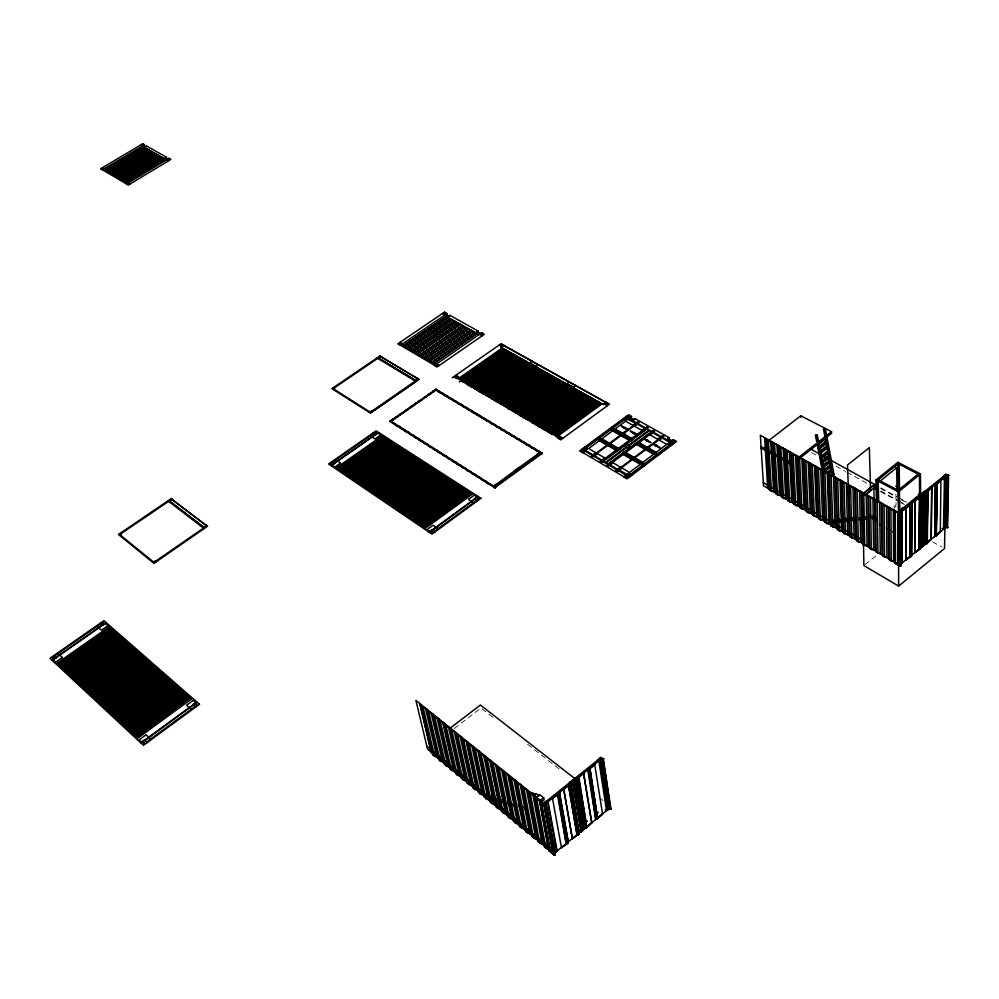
<?xml version="1.0" encoding="UTF-8"?>
<svg xmlns="http://www.w3.org/2000/svg" width="999" height="999" viewBox="0 0 999 999"><rect width="100%" height="100%" fill="white"/><g stroke="black" fill="none" stroke-linecap="round" stroke-linejoin="round"><path stroke-width="0.75" stroke-dasharray="5 3.75" d="M893.693 506.693L896.066 504.757L895.878 493.868M893.743 508.329L896.115 506.381M865.084 564.635L876.947 555.057M454.258 728.533L481.031 708.004L493.281 717.557M880.631 488.561L895.853 496.778M901.335 499.737L906.842 502.709M880.394 491.558L899.862 502.097M901.16 502.797L904.47 504.582M932.367 541.783L941.832 546.99M880.918 487.887L897.277 496.94M898.638 497.689L906.817 502.21M811.513 452.572L818.318 456.343M836.026 466.146L845.554 471.428M846.915 472.177L867.332 483.491M880.943 491.033L897.277 500.087M898.638 500.836L904.083 503.858M599.363 797.689L603.046 800.549M527.572 744.33L561.875 771.091"/><path stroke-width="1.5" d="M905.756 559.939L905.756 508.166L911.026 504.12L910.701 556.455L905.756 559.939L911.263 556.081L910.701 556.455M905.893 560.027L905.893 508.254L910.626 504.483M909.952 505.032L909.852 556.83L910.464 504.72M910.401 504.67L910.938 556.705L911.625 556.231L911.75 503.583L911.175 555.756M911.612 555.394L911.75 503.583M914.922 552.472L915.146 500.649L920.391 496.628L919.704 548.913C906.942 558.429 923.625 546.665 919.842 549L919.992 496.99M915.059 552.559L915.284 500.736L920.179 497.152M919.317 497.527L919.005 549.375L919.829 497.215M919.505 549.063L919.767 495.129L921.665 493.606L923.051 494.293L922.601 546.191L900.349 564.323M901.061 513.399L901.061 510.364L919.904 495.279L919.642 549.15L920.516 549.138L920.928 495.991M919.704 495.167L921.103 495.854L920.366 548.314M920.753 547.939L921.103 495.854M921.64 496.665L921.665 493.606L922.989 494.343M922.477 495.979L922.502 492.932L923.838 493.656L946.99 475.249L946.041 527.222L923.426 545.529L922.114 544.792M924.4 493.518L922.676 494.892L922.289 546.753L924.15 545.442M924.624 493.344L922.826 494.98L922.427 546.84L924.013 545.142L924.412 493.481M923.426 545.529L923.838 493.656M923.75 545.354L924.175 493.494M924.325 500.574L924.4 491.421L925.786 492.095L925.249 544.343L924.162 545.404M924.574 500.636L924.649 491.483L943.256 476.585M924.512 543.506L925.623 543.98L925.898 492.007L927.609 491.883L927.671 491.146M927.01 542.944L927.871 490.684L927.384 543.406L926.672 543.856L926.535 491.745M926.997 543.219L927.322 491.233L931.842 487.475L931.243 539.373L926.66 543.643L927.871 490.684M926.835 543.119L931.093 539.298L931.692 487.4M935.376 484.677L934.689 536.588L935.376 484.677L936.95 483.716M936.088 535.564L937.149 483.254L936.463 536.026L935.751 536.463L935.851 484.34M940.946 479.982L940.296 532.005L935.738 536.251L936.612 483.803C948.338 473.601 934.077 486.938 936.612 483.803M936.051 535.801L937.149 483.254M943.206 479.645L943.118 476.436L944.992 474.937L946.39 475.611L945.404 527.622L944.092 526.898M942.457 528.571L943.518 529.158L944.455 477.147L943.068 476.486M944.942 477.997L944.992 474.937M945.229 476.785L944.317 528.758L945.841 474.525M945.616 477.36L945.753 474.238L945.791 477.584M944.929 526.485L944.542 548.476L898.65 586.101L863.898 565.584L863.423 540.671L763.311 482.654M900.811 565.871L900.923 514.023L898.039 512.412L898.213 564.135C901.448 568.244 899.862 564.335 900.324 566.221L894.792 563.011L894.542 511.301M333.354 389.435L334.615 388.099L333.678 387.512L332.692 388.274M119.805 535.427L119.955 534.752M583.079 830.082L574.787 780.494M583.254 830.157L584.577 828.87L576.336 779.27L572.689 782.192L581.181 831.867L572.689 782.192M518.806 469.43L519.805 468.419M547.152 431.106L548.563 432.53M541.058 427.522L542.457 428.933M535.014 423.963L536.401 425.362M528.995 420.417L531.081 421.653M517.07 413.399L518.419 414.785M514.11 411.663L515.459 413.037M511.151 409.927L512.499 411.301M505.282 406.468L507.33 407.667M499.438 403.022L500.774 404.395M502.36 404.745L504.395 405.944M496.54 401.311L497.852 402.672M493.643 399.612L494.955 400.961M494.555 487.5L495.404 487.35M495.404 487.674L493.531 486.151M490.746 397.914L492.057 399.263M487.862 396.216L489.872 397.402M484.99 394.518L486.288 395.866M473.588 387.812L474.862 389.135M476.423 389.485L477.709 390.809M465.122 382.829L467.082 383.978M542.207 453.409L538.061 450.724M541.346 453.234L542.182 453.109M935.901 535.726L940.296 532.005M586.65 827.197L578.933 777.122L578.396 777.559L586.313 828.059L591.758 822.926L583.566 773.164L591.758 822.926M597.427 818.668L602.559 814.11L596.715 819.08L597.402 818.656L589.885 768.069L597.502 818.368M586.563 827.497L591.62 822.826M931.842 487.475L926.747 491.57L927.422 491.283M578.409 777.896L577.609 778.221L583.703 773.276M589.385 768.868C603.683 756.842 585.814 772.564 589.472 768.918L597.29 818.568M540.097 800.649L543.681 797.714L539.66 794.617L536.076 797.539M541.695 801.76L544.08 799.799L543.681 797.714M533.691 795.554L536.063 793.606L539.073 795.928M554.87 852.784L581.468 831.081L573.126 781.505L545.791 803.446L555.132 854.644C552.085 855.768 557.767 853.233 552.584 852.547L543.456 803.221L546.241 805.306L555.319 854.644L554.482 855.169L549.138 850.911L539.922 801.598L540.996 800.886L550.174 850.211L549.138 850.911M581.843 829.907L582.38 830.331L608.691 808.853L601.111 759.053L599.862 758.104L597.552 759.839M554.932 852.846L557.167 851.023L548.089 801.598M566.196 843.818L566.77 843.456L557.979 793.943L566.196 843.818L557.43 794.38M559.59 792.644L559.29 793.993L558.241 794.18L566.908 843.568L568.006 843.443L568.294 842.107L559.415 792.507L568.294 842.107M577.135 834.889L568.506 785.226L576.96 834.752L577.697 834.515M568.681 785.364L569.218 784.927L577.834 834.652L578.496 834.764L579.22 833.191L570.866 783.328L569.542 782.417L571.878 780.531L573.201 781.455M579.32 832.941L581.53 831.131M582.517 830.331L584.727 828.533L576.411 778.87L574.213 780.743M585.027 828.446L577.335 778.408L584.865 828.308M595.866 819.592L588.473 769.48L587.762 769.767L595.704 819.467M606.58 810.689L609.44 808.391L601.873 758.578L598.938 760.901M554.545 853.421L556.593 851.747L547.552 802.309L545.442 804.083M581.043 831.767L583.229 830.194M609.465 808.591L607.467 810.226L599.837 760.439L601.898 758.79M510.988 803.321L508.628 805.231L507.754 801.136L510.114 799.212M918.168 474.075L898.176 490.359L898.501 510.202L899.762 510.876L919.592 494.617L918.331 493.956M898.788 513.498L898.426 491.87L920.454 473.913L897.864 462.3L875.911 479.995L876.473 501.548M944.417 528.746L946.09 527.385M583.841 824.025L587.449 821.078M594.692 815.184L598.301 812.237M900.411 566.283L901.036 565.771L763.498 485.739L760.351 435.289L898.413 512.475L898.65 586.101M552.584 852.547L555.319 854.644M579.907 830.269L581.543 831.018M582.267 828.346L583.366 827.447M579.532 830.981L584.34 827.047M502.485 800.199L504.832 798.288M894.555 561.987L894.38 510.227L894.617 563.011L900.236 566.283M894.617 563.011L895.329 562.437L895.092 510.726L890.921 509.39L888.198 506.88L884.078 505.569L881.38 503.071L877.284 501.76L874.6 499.275L862.062 493.244L863.049 544.667L867.057 546.016L866.17 494.555M894.792 563.011L895.504 562.425L895.266 510.714L894.355 511.313L900.698 514.035L900.374 566.183M862.936 494.155L874.162 485.064L876.323 486.226M864.622 495.354L870.579 490.546L869.355 447.627L847.489 465.034L849.125 507.879M865.609 494.755L873.913 488.049L874.162 485.064M491.595 800.149L495.092 797.327M497.902 800.137L500.249 798.238M863.136 493.518L873.825 484.89M879.769 481.418L896.652 467.782L895.404 467.132M494.205 793.268L490.696 796.103L498.351 802.16L497.465 798.101L500.349 800.386M582.454 830.269L574.15 780.694L601.111 759.053M545.179 804.07L548.151 801.66M578.696 833.616L570.654 783.503L579.058 833.054M570.928 783.391L573.201 781.568M540.109 801.598L549.325 850.911L554.482 855.169L545.392 805.843L546.241 805.306M902.197 510.988L900.798 510.302L898.813 511.788L900.224 512.574M922.427 492.894L924.4 491.421M923.064 494.38L899.737 513.086L899.874 564.835M899.987 513.086L901.747 511.688L901.835 563.436M924.649 493.319L925.711 492.47L925.249 544.343M945.316 476.785L947.04 475.412M900.748 514.023L899.749 514.323L899.737 513.349M900.286 514.522L900.923 514.023M544.48 802.397L546.853 800.611L548.164 801.548M572.827 779.67L575.162 777.909L576.485 778.82M543.931 803.246L415.909 700.386L427.497 749.063L553.046 852.572L543.931 803.246L544.655 802.659M547.102 800.699L569.73 782.554M597.727 760.102L575.424 777.984L575.923 780.993M600.824 757.617L600.112 758.191L600.574 761.201M828.908 473.601L832.517 470.741L831.393 470.292M830.756 476.036L833.154 474.125L832.042 473.688M833.378 475.262L834.09 474.687L825.361 428.921L823.501 429.058L832.254 474.812L833.378 475.262L824.637 429.495L823.501 429.058M824.25 469.43L830.269 464.672L831.393 465.109L824.175 470.829L823.051 470.392M767.694 488.174L764.622 437.687L766.857 439.985L778.433 445.504L780.843 447.802L784.665 448.988L787.1 451.298L790.796 452.422L793.243 454.745L797.102 455.944L799.562 458.279L803.433 459.49L805.918 461.838L809.802 463.049L812.312 465.409L815.946 466.483L818.456 468.843L822.389 470.079L823.238 471.528L824.387 471.965L831.605 466.246L830.481 465.809M826.373 472.977L831.168 469.168L832.292 469.617L827.497 473.426M827.147 446.89L818.98 453.309L820.104 453.758L827.372 448.039L827.147 446.89L826.023 446.453L818.755 452.16L819.879 452.609M798.825 457.267L831.53 431.655L800.786 415.784L768.256 440.921M818.056 443.419L825.349 437.699L825.574 438.861L818.281 444.58L817.145 444.143M800.137 457.942L831.605 433.279L831.53 431.655M826.273 442.282L818.081 448.713L819.217 449.15L826.485 443.444L826.273 442.282L825.137 441.858L817.856 447.564L818.993 448.002M816.633 441.446L815.446 435.352L816.183 434.777L817.319 435.214L824.387 471.965M815.446 435.352L817.319 435.214M824.637 429.495L825.361 428.921M431.281 752.334L419.855 703.558L431.281 752.334L433.191 755.232L438.249 758.079L440.234 761.051L443.856 762.712L445.866 765.696L449.513 767.369L451.536 770.366L455.069 771.952L457.117 774.974L460.789 776.673L462.849 779.707L466.545 781.405L468.618 784.465L472.34 786.188L474.425 789.26L477.909 790.771L480.007 793.868L483.766 795.604L485.876 798.713L489.435 800.286L491.583 803.408L495.367 805.169L497.527 808.316L501.073 809.877L503.246 813.036L507.067 814.822L509.253 818.006L513.099 819.792L515.309 823.001L519.18 824.799L519.817 826.71L509.353 775.611L505.394 773.825L503.146 770.641L499.225 768.868L496.99 765.696L493.081 763.923L490.884 760.776L487.25 759.24L485.064 756.106L481.193 754.357L479.021 751.248L475.387 749.687L473.226 746.59L469.393 744.879L467.257 741.795L463.698 740.296L461.575 737.237L457.792 735.539L455.681 732.492L451.91 730.806L449.825 727.784L446.066 726.111L443.993 723.101L440.384 721.54L438.336 718.543L434.615 716.895L432.579 713.923L428.871 712.287L426.848 709.327L421.703 706.518L419.767 703.621M449.937 728.346L480.407 705.007L574.837 778.571M625.998 418.431L636.238 423.514M629.158 475.387L618.643 469.917M631.031 473.976L642.632 465.222M644.492 463.823L656.006 455.132M657.866 453.733L669.305 445.117M628.646 476.698L673.576 442.819M655.294 446.053L656.58 445.092M656.018 446.466L657.305 445.492M669.093 437.624L667.682 438.686L671.678 440.921M625.961 475.124L623.651 476.873L627.022 478.858L676.548 441.496L673.314 439.697L671.078 441.371L674.313 443.181M627.921 474.075L628.958 473.301M641.383 463.936L642.419 463.161M654.757 453.858L655.781 453.084M668.044 443.843L669.055 443.081M618.081 468.843L620.067 467.357M658.029 438.873L659.964 437.412M616.121 471.004L662.774 436.001M621.378 467.869L648.413 447.577M661.288 437.912L662.524 436.988M616.808 471.416L621.465 467.919M648.501 447.627L661.388 437.962M662.612 437.038L663.473 436.388M619.817 469.855L621.79 468.369M659.777 439.847L661.713 438.399M572.302 838.598L578.771 834.128L572.302 838.598L563.698 789.098L570.217 784.864L569.78 784.29L578.084 834.465M567.145 843.393C551.785 854.669 571.728 840.496 567.12 843.368L558.279 793.83C563.786 790.484 542.832 805.381 558.354 793.905M626.947 447.365L606.368 462.712L609.04 464.285M628.846 445.941L649.175 430.769L651.872 432.28M608.903 463.586L610.876 462.112M648.888 433.716L650.824 432.267M607.042 465.671L609.315 464.085M609.228 464.036L611.588 462.262M639.56 441.358L611.675 462.325M649.213 434.153L651.523 432.417M652.734 431.518L653.596 430.881M639.647 441.408L649.3 434.203M651.61 432.467L652.822 431.568M608.516 465.372L639.273 442.382M640.172 441.708L649.825 434.49M652.135 432.754L654.295 431.268M607.729 466.071L608.603 465.422M639.36 442.432L640.259 441.758M649.912 434.54L652.222 432.804M610.614 464.597L612.599 463.111M650.611 434.69L652.559 433.241M646.116 440.859L647.402 439.897M646.84 441.271L648.114 440.309M632.829 433.354L634.115 432.392M633.541 433.753L634.827 432.804M602.36 459.752L604.333 458.279M642.295 430.007L644.218 428.571M600.499 461.825L646.99 427.185M601.186 462.225L647.677 427.572M604.07 460.751L606.043 459.278M644.005 430.981L645.941 429.533M626.236 446.965L605.669 462.312L603.009 460.739M628.134 445.542L648.476 430.369L645.791 428.871M624.55 428.658L625.824 427.722M593.518 454.433L595.479 452.972M633.254 424.962L635.177 423.526M591.558 456.555L637.949 422.127M593.019 456.256L594.417 455.219M596.778 453.471L623.663 433.516M624.562 432.842L634.165 425.724M636.475 424.013L637.699 423.101M592.232 456.955L593.106 456.306M594.505 455.269L596.865 453.521M623.751 433.566L624.65 432.892M634.253 425.761L636.563 424.051M637.787 423.151L638.636 422.515M595.204 455.419L597.177 453.958M634.952 425.911L636.887 424.488M582.567 449.625L627.035 416.783M584.415 449.138L583.903 449.525L593.556 455.194M586.276 447.764L597.752 439.285M599.6 437.924L611.001 429.495M612.837 428.146L624.163 419.78M586.45 449.762L587.474 449.001M599.787 439.897L600.811 439.148M613.049 430.094L614.06 429.358M626.211 420.367L627.21 419.63M585.139 451.136L582.842 452.834L579.595 450.936L628.596 414.747L631.705 416.483L629.495 418.119L626.398 416.383M673.089 439.86L671.678 440.696L668.019 438.661L669.205 437.687L635.239 418.731L633.94 419.842L630.082 417.682M623.851 428.271L625.124 427.322M140.534 742.619L144.306 739.859L147.215 742.569M196.528 701.685L192.857 704.37L195.829 706.98M428.758 531.955L432.043 529.545L435.252 531.718M477.672 496.191L474.45 498.551L477.709 500.636M144.63 740.172L193.182 704.67M432.405 529.795L474.825 498.776M144.955 740.471L193.519 704.957M432.767 530.032L475.187 499.013M496.128 484.253L494.28 485.601L495.317 486.263M514.46 470.841L516.296 469.505L517.395 470.104L494.83 486.713M540.546 453.259L518.156 469.555L517.107 468.981L518.943 467.569L520.292 468.169L521.815 467.357M537.075 454.308L538.886 452.984M539.685 452.397L541.77 453.746M493.831 486.201L516.346 469.542M517.17 468.943L539.722 452.647L435.826 390.159L391.208 421.291L495.654 487.5M495.042 486.713L496.665 485.364M518.793 469.455L517.082 470.704M540.559 453.396L538.748 454.582M146.591 741.995L195.192 706.43M434.565 531.256L477.01 500.199M494.68 487.812L542.357 453.309M671.128 443.718L671.64 443.344L661.563 437.699M551.635 432.18L595.416 400.287M552.922 432.942L596.728 401.024M554.183 433.691L598.001 401.735M555.519 434.465L599.35 402.485M556.78 435.214L600.624 403.209M490.646 485.264L491.508 484.74M537.362 451.236L538.061 450.624M558.066 435.964L601.91 403.933M543.943 427.659L587.649 395.941M545.254 428.446L588.985 396.69M546.503 429.17L590.247 397.39M547.802 429.932L591.545 398.126M549.05 430.669L592.807 398.826M550.374 431.443L594.155 399.575M536.451 423.264L580.082 391.708M537.612 423.951L581.256 392.357M538.861 424.675L582.504 393.069M540.172 425.449L583.841 393.806M541.408 426.186L585.089 394.505M542.694 426.935L586.388 395.229M528.871 418.806L572.427 387.412M575.636 385.614L573.488 387.162L566.933 383.491L569.08 381.955M530.169 419.58L573.738 388.149M531.406 420.304L574.974 388.848M532.679 421.041L576.261 389.56M533.903 421.765L577.509 390.259M535.214 422.54L578.833 391.009M520.167 413.698L563.623 382.492M521.391 414.41L564.86 383.179M522.652 415.147L566.121 383.891M523.863 415.871L567.357 384.578M525.162 416.633L568.668 385.314M526.386 417.345L569.905 386.014M527.647 418.094L571.178 386.725M512.937 409.44L556.306 378.396M514.135 410.152L557.529 379.083M515.422 410.901L558.828 379.807M516.633 411.613L560.052 380.494M517.669 412.225L561.101 381.081M518.881 412.937L562.325 381.768M505.744 405.219L549.038 374.325M506.943 405.919L550.249 375.012M508.004 406.543L551.323 375.612M509.203 407.255L552.547 376.286M510.477 408.004L553.833 377.01M511.688 408.703L555.044 377.697M497.377 400.299L540.584 369.593M498.401 400.899L541.608 370.167M499.587 401.598L542.819 370.841M500.849 402.335L544.093 371.553M502.047 403.047L545.304 372.24M503.271 403.771L546.54 372.927M504.47 404.47L547.752 373.614M490.097 396.016L533.216 365.472M491.346 396.753L534.49 366.183M538.324 364.797L536.201 366.308L529.882 362.774L532.005 361.276M492.532 397.452L535.676 366.845M493.743 398.164L536.913 367.545M494.93 398.863L538.111 368.206M496.191 399.6L539.385 368.918M481.73 391.096L524.762 360.739M482.904 391.783L525.949 361.401M484.103 392.495L527.16 362.075M485.277 393.194L528.346 362.749M486.525 393.918L529.607 363.449M487.699 394.617L530.806 364.111M488.911 395.329L532.03 364.797M473.464 386.238L516.408 356.056M474.662 386.95L517.607 356.73M475.824 387.624L518.793 357.392M477.06 388.349L520.029 358.092M478.221 389.036L521.216 358.753M479.32 389.685L522.327 359.378M480.494 390.372L523.501 360.027M466.358 382.068L509.215 352.035M467.582 382.779L510.452 352.722M468.731 383.466L511.613 353.371M469.917 384.165L512.824 354.046M471.078 384.84L513.986 354.707M472.302 385.564L515.234 355.394M55.882 657.879L102.722 625.174M334.328 463.499L375.549 434.715M52.423 660.576L56.056 658.041L53.571 655.744M106.456 622.852L102.909 625.337L100.375 623.114M331.331 465.859L334.528 463.623L331.78 461.763M378.871 432.667L375.749 434.852L372.964 433.054M437.999 391.471L438.673 390.996L435.839 389.298L389.722 421.366M438.761 391.021L438.149 391.458L440.297 392.757A3.934 2.485 -11.6 0 1 443.793 394.855A3.884 2.448 -11.4 0 0 444.967 395.567A3.946 2.498 -11.5 0 1 448.476 397.664A3.896 2.46 -11.3 0 0 449.662 398.376A3.959 2.51 -11.4 0 1 453.184 400.499A3.909 2.473 -11.2 0 0 454.37 401.211A3.971 2.522 -11.3 0 1 457.917 403.346L459.003 404.008A3.984 2.535 -11.2 0 1 462.562 406.143A3.921 2.498 -11 0 0 463.761 406.868A3.984 2.547 -11 0 1 467.345 409.016A3.934 2.51 -10.9 0 0 468.556 409.74A3.996 2.56 -10.9 0 1 472.14 411.9A3.946 2.522 -10.7 0 0 473.351 412.637A4.008 2.572 -10.8 0 1 476.973 414.81L477.984 415.409A4.021 2.585 -10.7 0 1 481.605 417.594A3.971 2.547 -10.5 0 0 482.829 418.331A4.033 2.597 -10.6 0 1 486.476 420.529L487.537 421.166A4.046 2.61 -10.4 0 1 491.196 423.364A3.996 2.572 -10.3 0 0 492.432 424.113A4.058 2.622 -10.3 0 1 496.116 426.323L497.152 426.948A4.058 2.635 -10.2 0 1 500.849 429.17A4.008 2.597 -10 0 0 502.097 429.92A4.071 2.647 -10.1 0 1 505.819 432.155A4.021 2.61 -9.9 0 0 507.08 432.917A4.083 2.66 -9.9 0 1 510.814 435.164A4.033 2.622 -9.7 0 0 512.075 435.914A4.096 2.672 -9.8 0 1 515.834 438.174L516.995 438.873A4.108 2.685 -9.7 0 1 520.766 441.146A4.058 2.647 -9.5 0 0 522.04 441.908A4.121 2.697 -9.5 0 1 525.836 444.193A4.071 2.66 -9.3 0 0 527.122 444.967A4.133 2.71 -9.4 0 1 530.931 447.265A4.083 2.672 -9.2 0 0 534.165 448.289A4.146 2.722 -9.3 0 1 536.063 450.337L537.375 451.136M459.353 377.947L502.122 348.064M460.514 378.633L503.296 348.726M461.663 379.308L504.458 349.375M459.228 381.893L461.238 380.494M462.874 380.02L505.694 350.062M465.746 379.345L467.882 377.859M464.023 380.694L506.855 350.711M465.209 381.393L508.054 351.386M452.247 377.772L501.161 343.656L504.183 345.342L501.111 347.49L603.046 404.558L606.193 402.26L609.552 404.12L560.764 439.835L557.442 437.887L559.69 436.251L563.011 438.199M389.86 421.353L392.807 419.293L393.469 419.717L392.869 419.23M432.954 391.308L435.839 389.298M54.133 656.256L100.936 623.613M332.392 462.175L373.576 433.454M55.594 657.604L102.422 624.912M334.003 463.274L375.224 434.515M433.903 363.511L477.147 333.641M416.396 377.884L419.255 379.32L370.429 413.111L331.905 388.636L380.169 355.831L382.505 357.505M204.932 524.475L207.617 526.186L153.958 563.336L118.456 534.49L171.391 498.489L173.526 500.449M369.992 412.05L371.128 411.263L372.103 411.875M418.044 379.021L415.109 380.919L377.997 358.529L378.509 358.179M153.646 562.112L154.907 561.238L155.807 561.962M371.466 411.476L418.144 379.083M203.459 527.884L206.531 525.886M155.22 561.5L203.496 528.096M370.966 412.575L415.984 381.443L415.309 381.044L416.146 381.393M427.535 359.765L470.704 330.032M427.834 359.94L471.004 330.207M429.52 360.939L472.714 331.156M429.82 361.101L473.014 331.331M431.618 362.162L474.837 332.342M431.905 362.337L475.124 332.517M478.134 331.081L476.785 332.005L480.107 333.866M433.616 363.336L476.848 333.479M419.43 354.995L462.5 325.449M419.73 355.169L462.799 325.612M421.403 356.156L464.498 326.561M421.69 356.331L464.797 326.723M423.476 357.38L466.595 327.734M423.763 357.555L466.895 327.897M425.462 358.541L468.606 328.858M425.749 358.716L468.893 329.021M635.239 418.731L633.953 419.617L630.419 417.644L631.48 416.645M411.276 350.199L454.245 320.829M411.563 350.374L454.533 320.991M413.224 351.348L456.218 321.928M413.511 351.523L456.518 322.09M415.284 352.56L458.304 323.089M415.572 352.722L458.591 323.264M417.245 353.708L460.289 324.2M417.532 353.883L460.576 324.375M403.309 345.517L446.178 316.308M403.596 345.679L446.466 316.471M450.124 315.447L448.776 316.358L445.566 314.56M405.244 346.653L448.139 317.407M405.532 346.828L448.426 317.57M407.28 347.852L450.199 318.569M407.567 348.027L450.499 318.731M409.228 349.001L452.172 319.668M409.515 349.163L452.46 319.83M334.29 387.899L377.709 358.366L377.098 357.992M380.694 356.568L377.909 358.341L377.21 357.917M120.954 533.703L171.741 499.263M120.042 534.69L121.116 533.953L120.38 533.354M171.828 499.338L168.856 501.498L203.234 527.884L203.808 527.484L169.418 501.111M120.017 534.79L121.254 533.953L120.404 533.254M481.456 332.929L480.119 333.666L477.097 331.98L478.234 331.131L450.025 315.384L448.801 316.171L445.866 314.535L446.903 313.649M144.468 144.892L143.431 145.542L145.504 146.703L146.603 146.091L166.546 157.218L165.509 157.879L167.645 159.078L168.819 158.479M166.483 157.18L165.26 157.904L167.595 159.216M126.036 182.48L165.072 159.016M126.249 182.592L165.285 159.128M117.457 177.422L156.356 154.133M117.657 177.547L156.568 154.246M118.918 178.284L157.842 154.957M119.118 178.409L158.054 155.082M120.305 179.108L159.253 155.757M120.517 179.221L159.465 155.869M121.766 179.97L160.739 156.581M121.978 180.082L160.951 156.706M123.164 180.794L162.375 157.492M124.638 181.656L163.649 158.217M124.838 181.768L163.861 158.329M108.866 172.377L147.64 149.251M109.078 172.502L147.852 149.363M110.315 173.227L149.113 150.075M110.514 173.351L149.313 150.187M111.688 174.038L150.512 150.861M111.9 174.163L150.712 150.974M113.137 174.887L151.973 151.686M113.349 175.012L152.185 151.798M114.523 175.699L153.584 152.585M116.071 176.611L154.945 153.346M116.271 176.736L155.157 153.459M104.695 169.93L143.394 146.878M104.895 170.042L143.606 146.99M146.678 146.129L145.467 146.853L143.182 145.579M106.056 170.729L144.992 147.777M107.505 171.578L146.254 148.476M107.705 171.691L146.453 148.589M836.95 522.052L837.037 524.163L832.941 521.878L832.841 519.767L836.95 522.052L838.91 521.078L843.044 523.351L842.956 521.241L838.823 518.956L838.91 521.078M842.956 521.241L844.942 520.254L849.1 522.552L849.025 520.417L844.854 518.131L844.942 520.254M849.025 520.417L851.023 519.43L855.219 521.74L855.144 519.592L850.948 517.295L851.023 519.43M865.421 516.758L867.557 517.919L869.63 516.92L869.567 514.747M464.273 382.33L462.112 381.63M528.084 419.88L525.811 419.143M546.228 430.557L543.918 429.795M569.492 785.152L570.566 784.927L570.279 784.065M541.77 453.621L540.871 453.221M369.118 412.162L370.055 412.088M152.76 562.212L153.709 562.162M817.956 443.931L823.276 471.516L828.633 473.576L829.495 475.024L831.205 526.148L835.114 527.447L833.503 476.298L829.495 475.024M833.503 476.298L837.711 479.62L841.42 480.719L842.294 482.192L843.718 533.429L847.676 534.752L846.34 483.479L842.294 482.192M846.34 483.479L848.9 485.876L854.632 488.111L857.254 490.559L861.3 491.833L862.212 493.331L863.186 544.742L862.299 543.244L861.3 491.833M766.071 438.598L769.105 489.098L771.44 491.396L773.626 491.72L770.679 441.171M772.227 442.045L775.149 492.607L777.497 494.917L779.682 495.242L776.872 444.63M778.433 445.504L781.218 496.128L783.578 498.464L785.776 498.788L783.091 448.114M784.665 448.988L787.324 499.675L789.697 502.022L791.907 502.347L789.347 451.61M790.796 452.422L793.318 503.171L795.716 505.519L797.939 505.844L795.504 455.057M797.102 455.944L799.487 506.755L801.91 509.115L804.133 509.453L801.835 458.591M803.433 459.49L805.694 510.352L808.129 512.724L810.364 513.061L808.203 462.15M809.802 463.049L811.937 513.986L814.385 516.371L816.62 516.708L814.597 465.734M815.946 466.483L817.931 517.47L820.404 519.867L822.652 520.204L820.753 469.168M822.389 470.079L824.237 521.128L826.722 523.538L828.983 523.888L827.234 472.789M835.152 477.222L836.725 528.384L839.247 530.819L841.52 531.168L840.047 479.957M848.001 484.403L849.3 535.689L851.847 538.149L854.145 538.511L852.959 487.175M854.632 488.111L855.781 539.46L858.353 541.933L860.663 542.295L859.615 490.896M867.856 495.504L868.718 546.977L871.315 549.475L873.65 549.837L872.901 498.326M874.6 499.275L875.311 550.799L877.921 553.309L880.269 553.683L879.669 502.11M881.38 503.071L881.942 554.657L884.577 557.18L886.925 557.554L886.488 505.919M888.198 506.88L888.598 558.528L891.258 561.063L893.618 561.438L893.331 509.752M431.506 393.181L428.534 394.368L428.871 395.017M426.81 396.453L423.826 397.639L424.175 398.289M422.102 399.737L419.105 400.924L419.443 401.573M417.37 403.022L416.346 402.834L414.398 404.22L414.735 404.87M412.55 406.406L411.526 406.231L409.553 407.604L409.877 408.241M407.792 409.702L404.795 410.901L405.144 411.563M403.059 413.024L400.062 414.223L400.387 414.885M398.289 416.346L395.292 417.545L395.629 418.206M525.799 831.655L525.149 829.732L519.68 826.61L509.865 777.422L515.447 780.519L516.096 782.442L525.799 831.655L531.306 834.802L533.553 838.049L537.487 839.897L539.76 843.168L543.706 845.029L546.003 848.326L549.987 850.211L540.809 800.898L536.725 799.025L534.39 795.741L530.344 793.893L528.034 790.634L524.013 788.81L521.715 785.564L516.096 782.442M920.666 496.453L921.053 497.127L920.067 497.34M911.3 503.946L911.7 504.632L910.701 504.845M514.398 472.789L515.472 471.69L514.46 470.916L515.509 471.491M505.332 479.42L506.281 478.234M947.377 475.212L949.05 475.337L947.939 475.287L946.977 527.385L948.063 527.36L946.428 527.185M947.427 475.362L948.138 475.611L947.177 527.597L946.478 527.347M625.849 420.417L622.714 419.105M824.212 437.275L825.349 437.699M824.437 438.424L825.574 438.861M826.485 443.444L825.137 441.858M612.687 430.144L609.552 428.821M827.372 448.039L826.023 446.453M827.871 452.135L828.995 452.584L821.74 458.304L820.616 457.854M599.437 439.947L596.303 438.598M828.783 456.68L829.907 457.117L822.664 462.837L821.54 462.387L829.694 455.981L828.571 455.532L821.328 461.251L822.452 461.7M829.657 461.226L830.781 461.675L823.551 467.395L822.427 466.945M586.088 449.8L582.966 448.439M834.09 474.687L832.966 474.238L824.225 428.496M669.417 443.044L672.639 444.443M656.143 453.047L659.365 454.458M589.522 768.631L597.814 818.78L596.453 819.242M642.782 463.111L645.991 464.547M578.396 777.559L586.987 827.634L585.576 828.059M629.32 473.251L632.529 474.712M602.297 758.541L604.008 758.691L602.847 758.815L610.389 808.628L611.525 808.603L609.852 808.353M602.322 758.74L603.009 759.09L610.551 808.903L609.865 808.553M895.741 486.101L896.977 486.75M875.911 479.995L898.426 491.87M945.666 474.3L948.575 475.849L947.601 527.822L945.703 526.785M902.434 507.504L905.057 508.903M901.448 508.316L904.058 509.702M877.147 489.797L873.913 488.049L874.088 500.462M872.015 516.071L876.922 518.743M872.077 518.244L876.985 520.916M879.57 524.463L882.179 525.886M886.088 528.021L890.009 530.157M892.619 531.58L895.229 533.004M865.496 518.918L867.619 520.079L867.557 517.919M859.202 517.607L861.325 518.756L861.388 520.916L859.277 519.755M810.027 448.713L876.822 485.626M874.137 487.262L876.86 488.773M942.269 528.384L943.58 529.108M503.971 345.492L605.981 402.41M503.871 345.567L605.869 402.497M637.637 421.953L638.948 422.689M646.665 427.01L648.001 427.747M653.271 430.694L654.607 431.443M662.449 435.826L663.798 436.575M140.847 144.855L142.682 145.879M167.083 159.528L168.968 160.577M442.432 313.499L445.005 314.947M479.532 334.253L482.217 335.751M499.025 345.154L502.047 346.84M603.995 403.858L607.355 405.731M636.775 422.589L638.099 423.326M645.816 427.647L647.14 428.384M652.422 431.331L653.758 432.08M661.588 436.463L662.936 437.225M142.158 146.191L166.558 159.84M444.43 315.334L478.958 334.653M626.473 417.195L636.887 423.027M637.399 423.314L645.928 428.084M646.44 428.371L652.534 431.78M653.046 432.08L661.7 436.913M662.225 437.212L673.014 443.244M501.211 347.415L603.159 404.483M636.75 423.801L645.267 428.583M652.397 432.567L661.038 437.412M635.564 423.501L636.875 424.238M644.605 428.546L645.928 429.283M651.211 432.242L652.547 432.992M660.351 437.387L661.713 438.136M624.737 417.607L627.235 419.393M670.591 445.991L668.031 444.08M633.254 425.199L634.577 425.949M642.295 430.257L643.631 431.006M648.9 433.966L650.237 434.715M658.041 439.123L659.39 439.885M633.416 425.611L625.599 421.216L588.673 448.526L596.428 453.059M633.928 425.899L642.444 430.681M642.969 430.969L643.693 431.381L606.605 459.016L605.894 458.603M649.05 434.39L648.326 433.978L611.201 461.713L611.925 462.125M649.562 434.677L658.216 439.535M658.741 439.835L666.808 444.355L629.532 472.44L621.54 467.757M923.963 543.281L925.274 544.018M628.471 429.283L626.585 429.732L627.31 430.144M637.487 434.378L635.589 434.84L636.326 435.239M644.592 438.399L645.329 438.811L643.431 439.26M653.758 443.568L654.495 443.981L652.584 444.443M621.653 425.899L627.384 429.145M630.619 430.969L636.4 434.228M644.967 439.073L650.836 442.395M654.133 444.255L660.052 447.602M621.203 426.236L624.263 427.959M624.962 428.359L626.935 429.47M630.169 431.293L633.254 433.042M633.953 433.441L635.951 434.565M644.517 439.41L646.528 440.547M647.252 440.959L650.386 442.732M653.683 444.592L655.719 445.741M656.443 446.153L659.602 447.939M921.29 545.454L922.651 546.153M623.651 432.33L624.962 433.079M632.654 437.437L633.99 438.199M639.248 441.183L640.571 441.933M648.388 446.366L649.737 447.127M622.752 432.992L624.063 433.741M631.755 438.111L633.091 438.861M638.336 441.858L639.672 442.607M647.489 447.04L648.826 447.814M615.097 428.983L622.901 433.416M623.413 433.703L631.905 438.536M632.429 438.823L633.141 439.235M637.774 441.858L638.498 442.27M639.01 442.569L647.639 447.477M648.164 447.764L656.206 452.347M611.6 427.31L614.073 429.12M614.497 429.433L622.29 433.866M622.802 434.153L631.306 438.986M631.818 439.273L632.542 439.685M637.162 442.32L637.886 442.732M638.411 443.019L647.027 447.927M647.552 448.226L655.594 452.797M613.174 430.407L620.978 434.84M621.478 435.139L629.982 439.972M630.494 440.259L631.218 440.671M635.839 443.306L636.563 443.718M637.075 444.018L645.704 448.926M646.228 449.225L654.27 453.808M657.305 456.019L654.745 454.095M612.574 430.856L620.367 435.289M620.879 435.576L629.37 440.422M629.882 440.721L630.606 441.133M635.227 443.756L635.951 444.168M636.475 444.468L645.092 449.388M645.616 449.675L653.658 454.258M601.86 438.773L609.64 443.256M610.139 443.544L618.618 448.439M619.13 448.726L619.855 449.15M624.462 451.81L625.187 452.222M625.699 452.522L634.303 457.48M634.827 457.779L642.844 462.412M598.364 437.075L600.836 438.911M601.248 439.223L609.028 443.706M609.54 444.006L618.006 448.888M618.518 449.188L619.243 449.6M623.851 452.26L624.575 452.684M625.087 452.972L633.691 457.942M634.215 458.241L642.232 462.874M900.911 562.05L902.272 562.749M599.924 440.209L607.692 444.692M608.204 444.992L616.67 449.887M617.182 450.187L617.906 450.599M622.514 453.259L623.239 453.683M623.751 453.971L632.355 458.941M632.866 459.24L640.896 463.886M643.918 466.121L641.37 464.173M599.313 440.659L607.08 445.142M607.592 445.442L616.058 450.337M616.57 450.636L617.295 451.048M621.902 453.721L622.627 454.133M623.139 454.433L631.743 459.403M632.255 459.702L640.284 464.348M578.284 777.821L586.463 827.409M467.17 377.01L468.331 377.684M467.157 377.285L467.894 377.722M596.927 453.359L605.382 458.304M612.437 462.437L621.016 467.445M595.866 452.947L597.177 453.708M620.454 467.332L621.79 468.106M585.039 446.915L587.499 448.763M604.72 458.254L606.043 459.028M611.263 462.087L612.587 462.862M466.371 377.697L467.32 378.246M464.797 378.933L465.534 379.37M593.518 454.682L594.817 455.457M618.081 469.105L619.417 469.88M630.431 476.286L627.896 474.325M569.655 784.914L577.946 834.352M602.372 460.002L603.683 460.776M608.903 463.848L610.227 464.622M464.21 379.083L465.359 379.757M594.055 455.494L602.497 460.439M609.552 464.585L618.131 469.617M581.893 449.238L592.882 455.694M593.381 455.994L601.823 460.951M602.335 461.251L608.366 464.785M608.878 465.084L617.457 470.129M617.969 470.429L629.345 477.11M102.485 167.67L104.283 168.731M128.322 182.842L130.17 183.941M399.925 342.395L402.472 343.893M436.6 363.936L439.248 365.497M455.856 375.249L458.841 377.01L456.655 378.534L453.671 376.773M592.107 455.731L593.418 456.493M601.061 460.989L602.372 461.763M607.592 464.822L608.915 465.609M616.67 470.154L618.006 470.941M458.341 377.36L559.178 436.625M103.471 169.206L127.497 183.341M401.573 344.505L435.689 364.56M591.246 456.381L592.544 457.142M600.187 461.638L601.498 462.412M606.718 465.484L608.041 466.258M615.796 470.816L617.132 471.603M457.23 378.134L558.029 437.462M102.485 169.793L126.511 183.941M400.487 345.242L434.59 365.322M467.744 384.94L469.205 385.801M470.566 386.601L472.028 387.475M479.083 391.62L480.569 392.495M481.943 393.306L483.429 394.18M508.029 408.666L509.552 409.565M519.855 415.621L521.391 416.533M522.827 417.382L524.375 418.294M531.818 422.664L533.379 423.588M537.849 426.223L539.423 427.147M550.037 433.391L551.623 434.34M583.029 452.697L623.838 476.723M435.914 389.235L542.37 453.209M538.936 453.022L539.984 453.571M415.884 380.519L378.496 358.054L415.659 380.544M432.867 391.346L433.616 391.708M537.075 454.383L538.124 454.945M529.145 461.513L530.781 460.764M518.993 467.607L519.98 468.206M496.178 484.29L497.227 484.865M389.785 421.403L494.967 487.899M333.666 387.6L334.478 388.112M371.116 411.351L371.965 411.888M332.555 388.286L370.954 412.662M378.134 433.179L380.794 434.89L375 438.948L370.179 435.826M476.923 496.753L474.363 495.104L468.419 499.45L473.514 502.759M335.851 459.765L340.622 462.974L334.715 467.107L332.08 465.334M438.136 528.646L433.091 525.249L427.01 529.682L429.533 531.381M599.924 758.041L601.186 759.003M599.737 760.439L607.28 810.152M597.552 759.952L598.876 760.851L606.518 810.639L605.294 809.677M169.418 500.974L204.071 527.46M168.144 500.786L169.056 501.298M203.521 527.747L204.208 528.459M168.032 500.861L168.669 501.361M203.421 528.034L204.083 528.546M532.504 792.607L535.489 794.904M528.958 791.608L531.93 793.905M576.798 778.845L584.727 828.421L583.441 827.497M609.165 807.816L610.951 809.202L603.421 759.39L600.786 757.242L601.148 760.339M572.827 779.782L574.15 780.694M608.079 808.266L608.766 808.803L607.467 807.891M605.606 810.027L606.443 810.689M527.335 807.891L525.337 806.318L526.186 810.464L524.2 808.903M523.763 806.83L525.761 808.391M518.244 804.232L522.202 807.342M518.668 806.293L521.64 808.628M513.199 803.708L515.159 805.256M507.754 801.136L510.689 803.446M512.649 804.994L515.596 807.304L514.722 803.196M508.191 803.184L511.126 805.494M501.835 799.874L504.745 802.16M502.285 801.91L505.182 804.207L504.308 800.124M499.825 801.66L494.068 797.102L494.967 801.161L487.35 795.117L487.799 797.14L490.646 799.4M544.48 802.509L545.791 803.446M539.922 801.598L545.392 805.843M578.496 832.392L579.22 833.191M154.882 561.351L155.657 561.975M119.156 534.103L154.545 562.837M556.268 850.161L557.18 850.911M426.785 746.091L552.497 849.562M899.987 513.361L900.611 565.534L900.124 565.109M563.698 789.098L572.427 838.71M105.619 623.438L108.042 625.561L101.461 630.157L97.078 626.298M195.667 702.322L193.331 700.274L186.526 705.244L191.184 709.352M58.067 653.508L62.375 657.479L55.644 662.187L53.272 659.989M150.674 738.998L146.091 734.764L139.136 739.847L141.421 741.97M589.76 768.768L589.61 769.655L588.523 769.542M578.633 777.697L578.521 778.571L577.385 778.483M545.392 804.432C547.365 806.867 543.119 804.919 545.904 805.044L554.92 854.32L554.482 853.758M545.129 804.407L554.233 853.745M843.718 533.429L842.856 531.955L841.42 480.719M831.205 526.148L830.356 524.687L828.633 473.576M423.176 707.704L434.64 756.43M421.703 706.518L433.191 755.232M421.166 704.757L432.654 753.471M428.871 712.287L440.234 761.051M426.848 709.327L438.786 759.852M425.424 708.166L436.838 756.917M433.129 715.696L444.405 764.485M432.579 713.923L443.856 762.712M431.131 712.762L442.445 761.538M436.875 717.382L448.089 766.196M434.615 716.895L445.866 765.696M440.384 721.54L451.536 770.366M438.886 720.341L450.062 769.155M438.336 718.543L449.513 767.369M446.066 726.111L457.117 774.974M444.555 724.899L455.631 773.75M443.993 723.101L455.069 771.952M443.394 722.614L454.483 771.465M442.657 722.027L453.758 770.866M450.399 729.595L461.363 778.483M449.825 727.784L460.789 776.673M448.351 726.598L459.353 775.474M454.208 731.305L465.097 780.219M451.91 730.806L462.849 779.707M457.792 735.539L468.618 784.465M456.268 734.315L467.12 783.228M455.681 732.492L466.545 781.405M463.698 740.296L474.425 789.26M462.162 739.06L472.914 788.011M461.575 737.237L472.34 786.188M460.089 736.038L470.879 784.977M467.857 743.631L478.496 792.619M467.257 741.795L477.909 790.771M466.633 741.295L477.297 790.271M466.021 740.796L476.685 789.772M471.728 745.379L482.28 794.38M469.393 744.879L480.007 793.868M475.387 749.687L485.876 798.713M473.826 748.438L484.353 797.452M473.226 746.59L483.766 795.604M481.193 754.357L491.583 803.408M479.632 753.109L490.047 802.147M479.021 751.248L489.435 800.286M478.371 750.724L488.798 799.762M477.722 750.199L488.161 799.237M485.676 757.966L495.979 807.042M485.064 756.106L495.367 805.169M483.541 754.869L493.868 803.945M489.61 759.752L499.825 808.853M487.25 759.24L497.527 808.316M493.081 763.923L503.246 813.036M491.508 762.649L501.685 811.762M490.884 760.776L501.073 809.877M490.247 760.264L500.449 809.365M497.627 767.582L507.692 816.707M496.99 765.696L507.067 814.822M495.454 764.447L505.556 813.573M501.598 769.392L511.575 818.543M499.225 768.868L509.253 818.006M505.394 773.825L515.309 823.001M503.796 772.539L513.736 821.702M503.146 770.641L513.099 819.792M509.353 775.611L519.18 824.799M507.779 774.362L517.644 823.538M513.873 779.257L523.613 828.458M511.476 778.721L521.266 827.909M517.719 783.74L527.397 832.966M515.447 780.519L525.149 829.732M817.232 444.505L822.264 470.429M522.377 787.487L531.955 836.737M521.715 785.564L531.306 834.802M520.129 784.29L529.745 833.516M816.583 435.776L823.388 470.879M816.183 434.777L817.369 440.871M526.436 789.347L535.926 838.611M524.013 788.81L533.553 838.049M530.344 793.893L539.76 843.168M528.708 792.582L538.149 841.845M528.034 790.634L537.487 839.897M534.39 795.741L543.706 845.029M532.779 794.455L542.132 843.73M536.725 799.025L546.003 848.326M535.064 797.689L544.38 846.99M539.16 799.575L548.389 848.888M544.555 802.447L545.217 805.644M554.495 841.083L555.044 844.068M552.435 798.151L561.463 847.664M559.053 793.081L567.769 842.532M573.039 802.072L575.087 814.085M569.617 782.354L570.129 785.351M572.927 801.872L573.438 804.882M576.423 784.003L576.923 787.012M577.422 790.009L577.922 793.019M578.421 796.028L578.933 799.025M579.432 802.035L579.932 805.044M580.431 808.041L580.931 811.051M581.43 814.06L581.93 817.07M582.429 820.067L582.941 823.076M575.162 777.909L575.661 780.906M579.17 801.947L579.682 804.957M580.182 807.966L580.681 810.963M581.181 813.973L581.68 816.982M582.18 819.979L582.679 822.989M574.525 780.494L582.829 830.082M594.667 764.26L602.559 814.11M599.862 758.104L600.312 761.126M768.456 440.871L771.44 491.396M766.857 439.985L769.879 490.497M773.026 443.431L775.923 494.006M800.786 415.784L800.873 417.395M774.637 444.33L777.497 494.917M780.843 447.802L783.578 498.464M779.232 446.903L782.005 497.539M785.476 450.399L788.111 501.098M787.1 451.298L789.697 502.022M793.243 454.745L795.716 505.519M791.608 453.833L794.13 504.582M790.134 452.06L792.682 502.797M799.562 458.279L801.91 509.115M797.926 457.355L800.299 508.179M804.27 460.914L806.518 511.788M805.918 461.838L808.129 512.724M812.312 465.409L814.385 516.371M810.651 464.485L812.761 515.422M816.795 467.919L818.768 518.918M815.271 466.108L817.282 517.082M818.456 468.843L820.404 519.867M824.912 472.465L826.722 523.538M823.238 471.528L825.074 522.589M827.934 473.176L829.669 524.288M831.18 475.974L832.854 527.11M836.026 478.671L837.587 529.857M837.711 479.62L839.247 530.819M844.005 483.141L845.391 534.403M840.733 480.344L842.194 531.555M878.72 501.386L878.171 479.845L899.45 491.033L899.799 512.674M877.709 502.21L877.159 480.656L899.125 462.937L899.562 490.696M850.611 486.838L851.847 538.149M848.9 485.876L850.174 537.175M855.531 489.597L856.667 540.958M857.254 490.559L858.353 541.933M896.652 467.782L897.052 491.421M863.798 494.218L864.747 545.654M898.576 491.496L898.113 463.748L919.442 474.737L919.617 497.964M897.864 462.3L898.351 491.583M870.516 497.977L871.315 549.475M868.768 497.002L869.617 548.476M877.284 501.76L877.921 553.309M875.524 500.774L876.21 552.322M882.317 504.582L882.854 556.181M884.078 505.569L884.577 557.18M920.454 473.913L920.603 495.591M889.147 508.404L889.522 560.052M890.921 509.39L891.258 561.063M900.798 510.302L900.811 513.349M897.964 512.475L898.138 564.21M902.134 511.038L902.209 562.799M395.467 424.088A3.971 2.535 -12.6 0 0 398.913 426.261A3.921 2.522 -12.7 0 1 400.075 426.998A3.984 2.547 -12.5 0 0 403.546 429.195A3.934 2.535 -12.6 0 1 404.707 429.932A3.984 2.56 -12.4 0 0 408.191 432.13A3.946 2.547 -12.5 0 1 409.365 432.879A3.996 2.572 -12.3 0 0 412.862 435.089M413.936 435.776A4.008 2.585 -12.2 0 0 417.457 437.999A3.971 2.572 -12.2 0 1 418.643 438.748A4.021 2.597 -12.1 0 0 422.177 440.984A3.971 2.585 -12.1 0 1 423.364 441.733A4.033 2.61 -11.9 0 0 426.91 443.981A3.984 2.597 -12 0 1 428.109 444.742A4.046 2.622 -11.8 0 0 431.68 446.99M432.679 447.627A4.058 2.635 -11.7 0 0 436.263 449.887A4.008 2.622 -11.8 0 1 437.475 450.661A4.058 2.647 -11.6 0 0 441.071 452.934M490.059 483.928A4.171 2.785 -10.3 0 1 486.8 482.829A4.121 2.747 -10.5 0 0 484.99 480.731A4.171 2.772 -10.4 0 1 481.218 478.346A4.108 2.735 -10.6 0 0 479.957 477.534A4.158 2.76 -10.6 0 1 476.211 475.162A4.096 2.722 -10.8 0 0 474.95 474.375A4.146 2.747 -10.7 0 1 471.216 472.003M470.067 471.278A4.133 2.735 -10.8 0 1 466.358 468.931A4.071 2.697 -11 0 0 465.109 468.144A4.121 2.71 -11 0 1 461.413 465.809A4.058 2.685 -11.2 0 0 460.177 465.022A4.108 2.697 -11.1 0 1 456.506 462.699A4.046 2.672 -11.3 0 0 455.269 461.913A4.096 2.685 -11.2 0 1 451.61 459.602M450.599 458.966A4.083 2.672 -11.3 0 1 446.953 456.655A4.033 2.647 -11.5 0 0 445.729 455.881A4.071 2.66 -11.5 0 1 442.107 453.596M389.285 441.77L345.729 472.564L344.056 472.077L387.55 441.158L389.285 441.77M389.872 441.533L345.716 472.877L343.481 472.415L387.55 440.846L389.872 441.583M390.834 504.245L393.244 505.057L437.962 472.34L435.601 471.815L390.859 504.133M391.446 504.008L393.244 504.72L437.387 472.689L435.639 472.115L391.446 503.983M386.526 439.997L343.007 470.716L341.321 470.204L384.79 439.385L386.526 439.96M387.113 439.76L342.994 471.041L340.746 470.529L384.802 439.085L387.113 439.76M387.974 502.31L390.372 503.109L435.052 470.467L432.704 469.955L387.987 502.247M388.586 502.072L390.384 502.784L434.453 470.754L432.742 470.242L388.586 502.072M143.394 144.655L142.033 145.055L143.394 144.68M383.778 438.224L340.297 468.881L338.624 468.406L382.055 437.612L383.778 438.224M384.365 437.987L340.284 469.193L338.099 468.781L382.055 437.312L384.365 437.987M385.127 500.374L387.525 501.173L432.13 468.556L429.882 468.056L385.127 500.374M385.739 500.149L387.525 500.849L431.58 468.931L429.857 468.381L385.751 500.074M189.023 698.426L137.987 735.926L136.251 735.264L187.225 697.614L189.023 698.426M189.685 698.126L137.924 736.338C136.713 737.312 134.578 735.526 136.014 734.552L187.337 697.165L188.611 696.99L189.685 698.189M382.292 498.451L384.677 499.25L429.283 466.745L426.948 466.233L382.305 498.339M382.892 498.226L384.677 498.926L428.683 467.045L426.985 466.533L382.904 498.189M186.276 696.028L135.29 733.428L133.566 732.766L184.49 695.204L186.276 696.028M186.938 695.729L135.227 733.84C134.078 734.839 131.918 733.091 133.329 732.067L184.603 694.767L185.864 694.592L186.938 695.729M379.458 496.528L381.83 497.327L426.411 464.897L424.138 464.348L379.458 496.478M380.057 496.303L381.843 497.002L425.811 465.184L424.113 464.685L380.057 496.303M183.541 693.631L181.756 692.819L130.919 730.306L132.605 730.943L183.529 693.756M184.203 693.331L132.555 731.343L130.282 730.756L130.644 729.582L181.806 692.419L183.129 692.195L184.203 693.331M374.425 492.482L376.198 493.181L420.104 461.526L418.394 461.001L374.438 492.42M376.635 494.617L379.008 495.417L423.514 463.012L421.216 462.549L376.635 494.617M377.235 494.393L379.021 495.092L422.939 463.349L421.216 462.862L377.247 494.355M178.771 688.561L127.21 726.385L124.925 725.749L125.325 724.637L176.373 687.662L177.697 687.437L178.771 688.561M180.819 691.233L129.945 728.458L128.222 727.796L179.033 690.421L180.819 691.233M181.481 690.933L129.882 728.858L127.585 728.221L127.984 727.097L179.083 690.034L180.419 689.809L181.481 690.933M371.616 490.584L373.389 491.271L417.27 459.727L415.559 459.165L371.616 490.546M373.813 492.719L376.186 493.506L420.654 461.163L418.369 460.701L373.813 492.719M176.061 686.188L124.563 723.925C123.426 724.924 121.279 723.201 122.677 722.177L173.751 685.239L175 685.064L176.061 686.188M178.097 688.86L127.273 725.986L125.562 725.336L176.323 688.049L178.097 688.86M368.818 488.686L370.579 489.373L414.423 457.867L412.724 457.342L368.818 488.661M371.004 490.809L373.376 491.595L417.832 459.378L415.522 458.878L371.029 490.709M172.702 684.115L170.929 683.316L120.305 720.454L121.978 721.066L172.69 684.24M173.364 683.816L121.915 721.465L119.668 720.891L120.042 719.73L170.991 682.929L172.303 682.704L173.364 683.816M175.399 686.488L124.625 723.526L122.914 722.864L173.626 685.676L175.399 686.525M366.021 486.8L367.782 487.487L411.576 456.019L409.927 455.494L366.021 486.8M368.206 488.911L370.567 489.697L414.96 457.505L412.749 457.005L368.231 488.811M127.485 184.166L129.058 183.741L127.485 184.141M170.005 681.755L168.294 680.931L117.67 718.006L119.343 718.618L169.992 681.88M170.667 681.455L119.281 719.018L117.008 718.381L117.407 717.282L168.307 680.569L169.618 680.356L170.667 681.455M362.637 485.139L364.985 485.926L409.34 453.908L407.043 453.409L362.649 485.089M363.249 484.915L364.997 485.601L408.728 454.17L407.08 453.696L363.249 484.915M365.422 487.025L367.769 487.812L412.137 455.681L409.915 455.182L365.434 486.975M167.333 679.407L165.622 678.583L115.047 715.571L116.708 716.183L167.32 679.52M167.994 679.108L116.646 716.583L114.41 715.996L114.785 714.847L165.622 678.221L166.933 678.009L167.982 679.17M359.865 483.266L362.212 484.04L406.493 452.048L404.295 451.56L359.865 483.266M360.477 483.041L362.225 483.716L405.956 452.41L404.308 451.86L360.477 483.041M164.66 677.06L162.949 676.236L112.425 713.136L114.098 713.748L164.648 677.185M165.322 676.773L114.036 714.148L111.801 713.573L112.175 712.424L162.962 675.886L164.273 675.661L165.31 676.835M357.105 481.393L359.44 482.167L403.696 450.249L401.436 449.8L357.105 481.343M357.704 481.168L359.453 481.843L403.109 450.549L401.423 450.112L357.704 481.168M160.002 672.102L108.816 709.302L106.593 708.728L106.968 707.592L157.655 671.228L158.953 671.003L160.002 672.102M162 674.725L160.252 673.938L109.828 710.714L111.488 711.325L161.975 674.849M162.65 674.437L111.426 711.725L109.166 711.101L109.565 710.002L160.302 673.551L161.613 673.338L162.65 674.5M354.345 479.52L356.68 480.294L400.899 448.451L398.701 447.952L354.358 479.47M354.945 479.308L356.693 479.982L400.349 448.801L398.676 448.276L354.945 479.308M157.355 669.78L106.219 706.892L104.008 706.33L104.383 705.182L155.02 668.918L156.319 668.693L157.355 669.78M159.34 672.402L157.605 671.615L107.23 708.303L108.879 708.915L159.328 672.514M351.598 477.659L353.921 478.434L398.102 446.653L395.854 446.203L351.598 477.659M352.197 477.447L353.933 478.109L397.527 446.953L395.854 446.516L352.197 477.447M154.058 667.769L103.709 704.108L102.073 703.533L152.323 666.982L154.058 667.807M154.72 667.469L103.634 704.495L101.399 703.883L101.811 702.796L152.385 666.608L153.684 666.383L154.72 667.469M156.693 670.079L106.294 706.505L104.633 705.893L154.957 669.293L156.693 670.117M348.863 475.811L351.173 476.573L395.354 444.905L393.082 444.418L348.876 475.699M349.463 475.586L351.198 476.261L394.78 445.217L393.107 444.692L349.463 475.549M151.436 665.459L101.124 701.71L99.463 701.073L149.7 664.685L151.436 665.459M152.085 665.172L101.061 702.097L98.864 701.535L99.238 700.399L149.763 664.298L151.061 664.085L152.085 665.172M346.129 473.963L348.439 474.725L392.52 443.032L390.309 442.632L346.141 473.901M346.728 473.738L348.451 474.4L392.008 443.431L390.309 442.944L346.74 473.676M148.814 663.161L98.564 699.325L96.915 698.726L147.09 662.387L148.814 663.161M149.463 662.874L98.489 699.712L96.291 699.15L96.678 698.026L147.14 662.012L148.439 661.788L149.463 662.874M146.204 660.876L96.004 696.952L94.343 696.328L144.48 660.102L146.204 660.913M146.853 660.576L95.929 697.339L93.706 696.728L94.118 695.654L144.543 659.727L145.829 659.502L146.853 660.576M141.658 656.018L90.834 692.607L88.624 692.007L89.036 690.933L139.348 655.169L140.634 654.957L141.658 656.018M143.594 658.591L93.444 694.58L91.821 693.993L141.883 657.817L143.594 658.591M144.243 658.304L93.382 694.967L91.159 694.367L91.571 693.294L141.945 657.442L143.232 657.23L144.243 658.304M138.411 654.045L88.374 689.872L86.776 689.31L136.713 653.284L138.411 654.045M139.061 653.758L88.312 690.259L86.089 689.647L136.776 652.909L138.062 652.684L139.061 653.758M140.996 656.318L139.298 655.544L89.273 691.633L90.909 692.22L140.984 656.43M101.623 168.956L103.184 168.531L101.636 168.918M135.839 651.785L134.141 651.023L84.228 686.937L85.852 687.524L135.827 651.897M136.488 651.498L85.777 687.911L83.579 687.312L134.191 650.649L135.477 650.436L136.488 651.498M133.267 649.525L83.329 685.189L81.706 684.602L131.568 648.763L133.267 649.525M133.916 649.238L83.267 685.564L81.056 684.977L131.631 648.401L132.917 648.176L133.916 649.238M130.707 647.29L80.819 682.854L79.208 682.28L129.021 646.528L130.707 647.252M131.356 646.99L80.744 683.241L78.584 682.692L78.971 681.58L129.071 646.153L130.357 645.941L131.356 646.99M126.261 642.519L75.749 678.596L73.564 678.009L123.988 641.695L125.262 641.47L126.261 642.519M128.159 645.042L78.322 680.531L76.711 679.957L126.473 644.293L128.159 645.042M128.796 644.755L78.247 680.918L76.086 680.369L76.473 679.27L126.523 643.918L127.81 643.706L128.796 644.817M123.714 640.297L73.264 676.286L71.091 675.699L121.453 639.472L122.727 639.248L123.714 640.297M125.612 642.807L75.824 678.221L74.213 677.634L123.926 642.057L125.612 642.807M120.542 638.373L118.918 637.587L69.268 673.039L70.854 673.613L120.529 638.486M121.191 638.086L70.792 673.988L68.644 673.451L69.031 672.352L118.931 637.25L120.205 637.037L121.191 638.086M123.077 640.584L73.339 675.911L71.741 675.336L121.391 639.835L123.077 640.621M118.019 636.163L68.394 671.316L66.821 670.779L116.359 635.414L118.019 636.163M118.669 635.876L68.319 671.69L66.146 671.116L116.421 635.052L117.682 634.827L118.669 635.926M115.509 633.953L65.934 669.03L64.336 668.468L113.849 633.216L115.509 633.953M116.159 633.666L65.859 669.405L63.724 668.88L64.111 667.782L113.911 632.842L115.172 632.629L116.146 633.728M113.012 631.755L63.474 666.758L61.888 666.183L111.351 631.018L113.012 631.755M113.649 631.468L63.399 667.132L61.239 666.545L111.401 630.656L112.675 630.431L113.649 631.468M110.514 629.57L61.026 664.485L59.453 663.923L108.854 628.833L110.514 629.57M111.151 629.283L60.951 664.859L58.829 664.335L59.228 663.249L108.916 628.471L110.177 628.246L111.151 629.283M470.529 493.531L425.349 526.785L422.964 526.261L468.044 492.719L469.38 492.519L470.529 493.581M469.917 493.756L425.349 526.448L423.551 525.911L468.056 493.056L469.917 493.756M466.92 491.82L422.39 524.438L420.591 523.901L465.059 491.121L466.92 491.795M467.532 491.595L422.377 524.775L419.98 524.213L465.047 490.796L467.532 491.595M463.923 489.897L419.43 522.44L417.619 521.878L462.075 489.198L463.923 489.897M464.535 489.672L419.43 522.777L417.033 522.215L462.062 488.873L464.535 489.672M460.939 487.974L416.483 520.442L414.672 519.855L459.09 487.275L460.939 487.974M461.55 487.749L416.483 520.779L414.123 520.267L459.09 486.95L461.55 487.799M457.967 486.063L413.549 518.456L411.788 517.957L456.131 485.364L457.967 486.088M458.578 485.826L413.549 518.793L411.188 518.281L456.118 485.039L458.578 485.826M455.007 484.153L453.209 483.429L408.853 515.946L410.626 516.483L454.995 484.253M455.619 483.916L410.614 516.808L408.241 516.258L453.159 483.129L455.619 483.916M452.048 482.242L407.704 514.497L405.919 513.948L450.212 481.555L452.048 482.242M452.659 482.017L407.704 514.835L405.357 514.323L450.212 481.231L452.659 482.017M449.113 480.344L404.795 512.537L403.034 512.012L447.277 479.657L449.113 480.344M449.712 480.119L404.795 512.874L402.447 512.362L447.277 479.333L449.712 480.119M446.166 478.459L401.898 510.576L400.137 510.052L444.343 477.772L446.166 478.459M446.778 478.234L401.885 510.901L399.588 510.439L444.343 477.447L446.778 478.284M443.244 476.573L399.001 508.616L397.265 508.129L441.421 475.886L443.244 476.573M443.856 476.348L399.001 508.953L396.665 508.441L441.421 475.561L443.843 476.398M440.322 474.687L396.128 506.668L394.355 506.118L438.511 474.013L440.322 474.725M440.934 474.463L396.116 506.993L393.831 506.543L438.511 473.688L440.921 474.513M168.269 159.59L169.68 159.291L168.269 159.59M478.708 498.426C477.797 500.462 475.711 496.466 478.708 498.426M431.143 531.855C433.803 534.015 432.48 529.97 431.181 531.755M375.05 432.854L376.798 432.817L375.062 432.804M330.681 463.798C333.216 465.759 331.818 461.888 330.681 463.798M195.292 704.332C197.677 706.905 196.99 702.247 195.354 704.22M142.982 742.594C145.33 745.242 144.718 740.446 143.044 742.469M102.535 622.951C104.883 625.199 103.896 620.916 102.56 622.889M53.909 658.154C52.672 660.314 51.399 655.981 53.909 658.154M549.363 849.537L540.159 800.224L549.363 849.537M525.749 464.011L521.466 467.395L525.749 464.011M534.715 457.455L530.457 460.814L534.827 457.517M829.432 460.089L822.214 465.809L823.326 466.258L830.569 460.539L829.432 460.089M827.647 450.999L820.391 456.718L821.528 457.155L828.783 451.436L827.647 450.999M627.484 476.873C624.825 479.532 625.861 474.95 627.484 476.873M674.75 441.333C672.14 443.943 673.239 439.473 674.75 441.333M630.456 446.865L628.558 448.289L624.637 446.041L626.535 444.617L630.456 446.865M582.442 450.387C579.432 452.797 585.302 450.524 582.442 450.387M629.07 415.834C626.161 418.194 631.905 415.959 629.07 415.834M560.402 437.437C557.28 439.71 563.299 437.724 560.402 437.437M606.88 403.446C603.883 405.644 609.615 403.758 606.942 403.446M199.5 704.295L143.444 745.329L49.95 658.279L103.921 620.641L199.5 704.295M480.919 498.289L431.968 534.128L328.584 463.986L376.086 430.869L480.919 498.289M191.696 698.838L137.537 738.361L56.881 663.336L109.303 626.673L191.696 698.838M472.577 493.956L425.249 528.483L336.089 468.044L382.192 435.789L472.577 493.956M393.356 422.639L392.657 423.126L393.344 422.739M456.318 376.248C453.346 378.396 458.953 376.448 456.318 376.248M501.585 344.667C498.701 346.765 504.145 344.842 501.585 344.667M481.668 332.779L434.415 365.447L437.062 366.995L484.34 334.278L481.668 332.779M437.025 364.847C433.541 367.182 439.647 365.122 437.1 364.847M482.005 333.741C479.108 335.739 484.478 334.003 482.067 333.741M418.743 379.295L380.119 356.218L418.743 379.295M207.105 526.148L171.304 498.938L207.105 526.148M444.53 312.075L397.777 343.856L400.324 345.354L447.115 313.511L444.53 312.075M400.312 343.269C396.928 345.529 402.672 343.531 400.437 343.269M444.855 312.999C442.045 314.997 447.152 313.162 444.917 312.999M514.41 472.552L509.74 475.724L514.41 472.552M505.357 479.183L500.661 482.367L505.469 479.258M169.006 158.366L126.361 184.028L128.209 185.115L170.904 159.428L169.006 158.366M142.757 143.719L100.537 168.819L102.335 169.88L144.58 144.743L142.757 143.719M791.558 462.962L761.026 446.503L761.151 448.114L791.67 464.585L791.558 462.962"/></g></svg>
